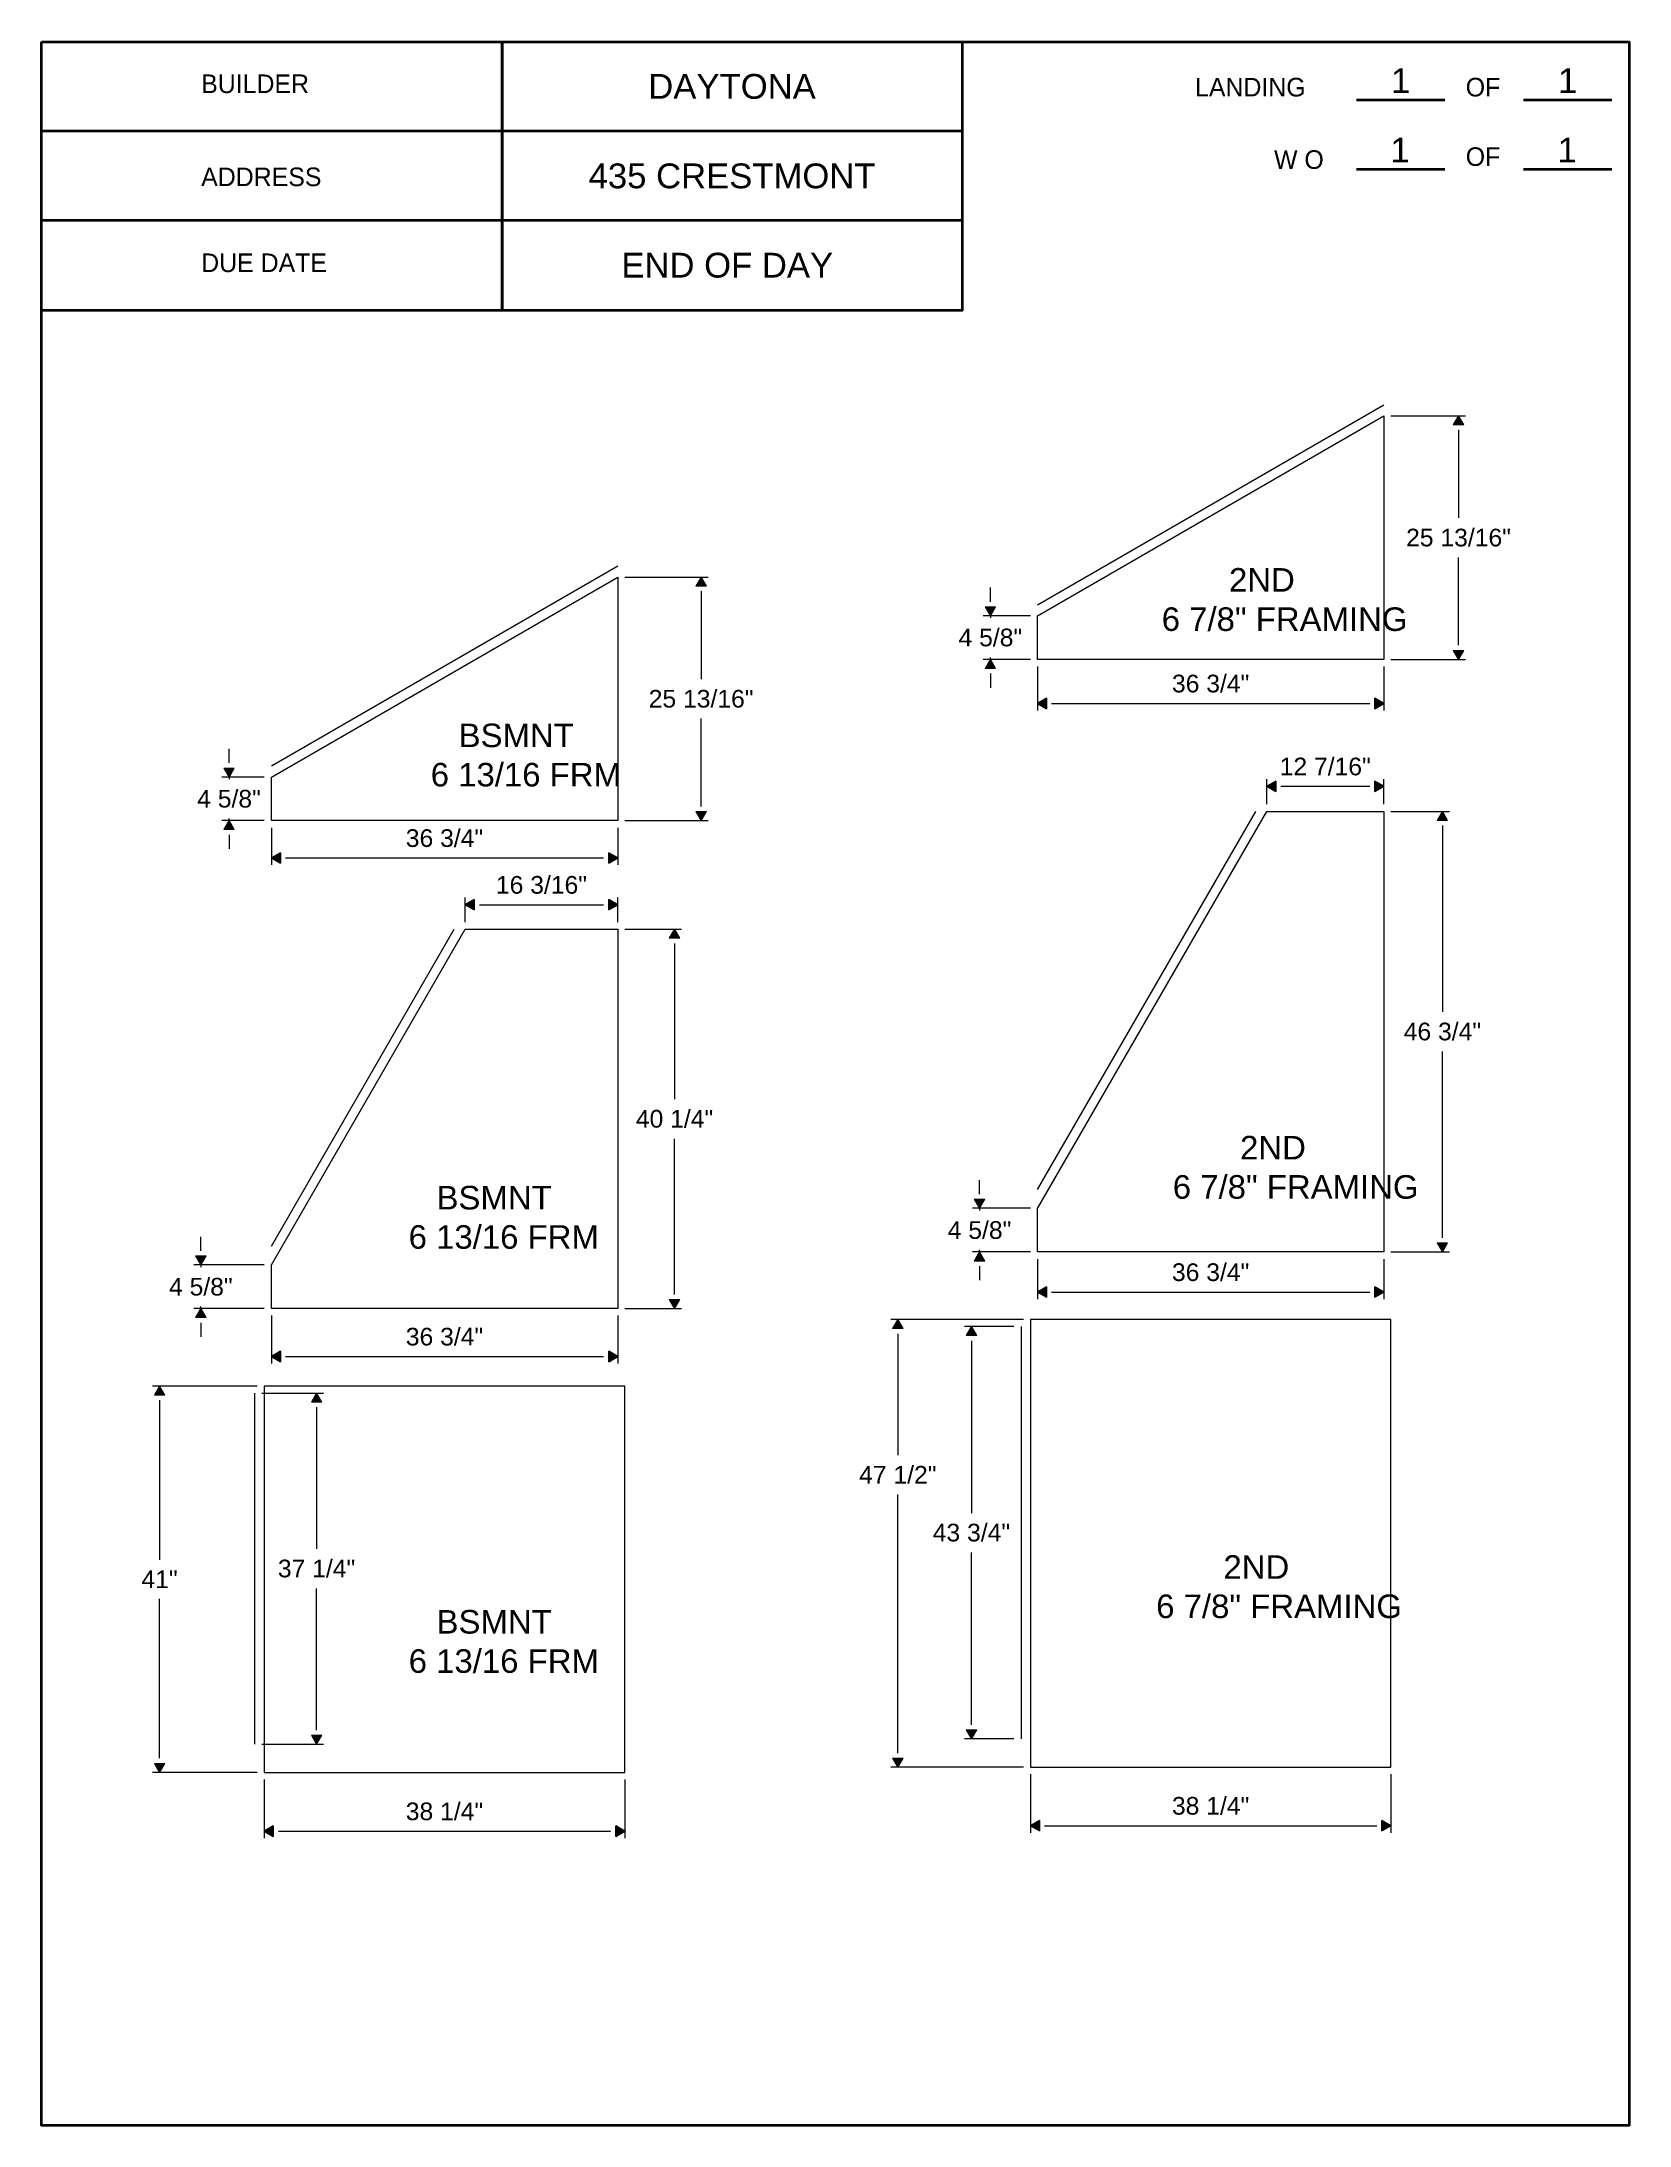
# Paper-space layout 'Portrait Plain' of a CAD drawing. Header units: inches. Extents: x 0.1 to 8.1, y 0.1 to 10.6.
# The model-space entities are those that its viewports show. They can reach past a viewport. Long polylines and large blocks are cut down to what shows.
import ezdxf
from ezdxf.enums import TextEntityAlignment as Align

# ---------------------------------------------------------------- set-up
doc = ezdxf.new("R2010")
doc.units = ezdxf.units.IN
doc.header["$MEASUREMENT"] = 0
doc.header["$PDMODE"] = 35
for name, color, linetype, lineweight in [('Border', 1, 'Continuous', 35), ('Dimension', 3, 'Continuous', 9), ('Kick', 4, 'Continuous', 9), ('Plywood', 6, 'Continuous', 18), ('Stringer', 7, 'Continuous', 13), ('Treads', 1, 'Continuous', 15)]:
    doc.layers.add(name, color=color, linetype=linetype, lineweight=lineweight)
doc.styles.add('3-32 Text', font='arial.ttf', dxfattribs={"height": 0.09375})
doc.styles.add('Dimension and Text', font='arial.ttf', dxfattribs={"height": 0.078125})
doc.styles.add('PRINT', font='ARIALUNI.TTF', dxfattribs={"height": 0.125})
doc.dimstyles.new('Jerrod Dimension', dxfattribs={"dimscale": 0, "dimtxt": 0.078125, "dimasz": 0.0625, "dimexe": 0.03125, "dimexo": 0.03125, "dimgap": 0.046875, "dimtad": 1, "dimtih": 1, "dimtoh": 1, "dimdec": 4, "dimzin": 1, "dimdsep": 46, "dimlunit": 5, "dimtxsty": 'Dimension and Text', "dimblk": 'arrow', "dimcen": 2.421875, "dimclrd": 3, "dimclre": 3, "dimclrt": 3, "dimadec": 1, "dimazin": 0, "dimtfac": 1, "dimtdec": 4, "dimtmove": 2, "dimatfit": 3, "dimldrblk": 'arrow', "dimfxl": 1, "dimtfillclr": 256, "dimfrac": 2, "dimlwd": -1, "dimlwe": -1, "dimarcsym": 2})

# ---------------------------------------------------------------- blocks, each defined once
blk = doc.blocks.new('Portrait Plain')
at = {"layer": 'Border', "style": 'PRINT'}
for tag, p in [('BUILDER', (3.479, -0.225)), ('ADDRESS', (3.479, -0.676)), ('DUEDATE', (3.479, -1.127))]:
    blk.add_attdef(tag, text='', height=0.125, dxfattribs=at).set_placement(p, align=Align.MIDDLE_CENTER)
for tag, p in [('L', (6.847, -0.197)), ('L', (7.69, -0.197)), ('WO', (6.844, -0.546)), ('WO', (7.687, -0.546))]:
    blk.add_attdef(tag, text='', height=0.125, dxfattribs=at).set_placement(p, align=Align.MIDDLE)
blk = doc.blocks.new('arrow')
at = {"layer": 'Dimension'}
blk.add_hatch(color=0, dxfattribs=at).paths.add_polyline_path([(0, 0), (-0.64, 0.37), (-0.64, -0.37)])
at = {"layer": 'Dimension', "color": 0}
for p, q in [((-0.64, -0.37), (-0.64, 0.37)), ((0, 0), (-0.64, 0.37)), ((-0.64, -0.37), (0, 0))]:
    blk.add_line(p, q, dxfattribs=at)
blk = doc.blocks.new('*D91')
at = {"layer": 'Defpoints', "color": 0, "transparency": 16777216}
for p in [(418.83, 286.3), (427.68, 286.3), (418.83, 260.46)]:
    blk.add_point(p, dxfattribs=at)
at = {"layer": 'Treads', "color": 3, "transparency": 16777216}
for p, q in [((419.58, 286.3), (428.43, 286.3)), ((427.68, 284.8), (427.68, 275.47)), ((427.68, 261.96), (427.68, 271.28)), ((419.58, 260.46), (428.43, 260.46))]:
    blk.add_line(p, q, dxfattribs=at)
at = {"layer": 'Treads', "color": 3, "transparency": 16777216, "xscale": 1.5, "yscale": 1.5, "zscale": 1.5}
for p, rotation in [((427.68, 286.3), 90), ((427.68, 260.46), 270)]:
    blk.add_blockref('arrow', p, dxfattribs=dict(at, rotation=rotation))
at = {"layer": 'Treads', "color": 3, "transparency": 16777216, "insert": (427.68, 273.38), "char_height": 1.875, "attachment_point": 5, "style": 'Dimension and Text'}
blk.add_mtext('25 13/16"', dxfattribs=at)
blk = doc.blocks.new('*D92')
at = {"layer": 'Defpoints', "color": 0, "transparency": 16777216}
for p in [(377.59, 265.08), (382.08, 265.08), (382.08, 260.46)]:
    blk.add_point(p, dxfattribs=at)
at = {"layer": 'Treads', "color": 3, "transparency": 16777216}
for p, q in [((377.59, 266.58), (377.59, 268.08)), ((381.33, 265.08), (376.84, 265.08)), ((377.59, 265.08), (377.59, 264.86)), ((381.33, 260.46), (376.84, 260.46)), ((377.59, 260.46), (377.59, 260.67)), ((377.59, 258.96), (377.59, 257.46))]:
    blk.add_line(p, q, dxfattribs=at)
at = {"layer": 'Treads', "color": 3, "transparency": 16777216, "xscale": 1.5, "yscale": 1.5, "zscale": 1.5}
for p, rotation in [((377.59, 265.08), 270), ((377.59, 260.46), 90)]:
    blk.add_blockref('arrow', p, dxfattribs=dict(at, rotation=rotation))
at = {"layer": 'Treads', "color": 3, "transparency": 16777216, "insert": (377.59, 262.77), "char_height": 1.875, "attachment_point": 5, "style": 'Dimension and Text'}
blk.add_mtext('4 5/8"', dxfattribs=at)
blk = doc.blocks.new('*D93')
at = {"layer": 'Defpoints', "color": 0, "transparency": 16777216}
for p in [(382.08, 260.46), (418.83, 260.46), (418.83, 256.5)]:
    blk.add_point(p, dxfattribs=at)
at = {"layer": 'Treads', "color": 3, "transparency": 16777216}
for p, q in [((382.08, 259.71), (382.08, 255.75)), ((418.83, 259.71), (418.83, 255.75)), ((383.58, 256.5), (417.33, 256.5))]:
    blk.add_line(p, q, dxfattribs=at)
at = {"layer": 'Treads', "color": 3, "transparency": 16777216, "xscale": 1.5, "yscale": 1.5, "zscale": 1.5, "rotation": 180}
blk.add_blockref('arrow', (382.08, 256.5), dxfattribs=at)
at = {"layer": 'Treads', "color": 3, "transparency": 16777216, "xscale": 1.5, "yscale": 1.5, "zscale": 1.5}
blk.add_blockref('arrow', (418.83, 256.5), dxfattribs=at)
at = {"layer": 'Treads', "color": 3, "transparency": 16777216, "insert": (400.45, 258.59), "char_height": 1.875, "attachment_point": 5, "style": 'Dimension and Text'}
blk.add_mtext('36 3/4"', dxfattribs=at)
blk = doc.blocks.new('*D94')
at = {"layer": 'Defpoints', "color": 0, "transparency": 16777216}
for p in [(418.83, 251.54), (402.65, 248.93), (418.83, 248.93)]:
    blk.add_point(p, dxfattribs=at)
at = {"layer": 'Treads', "color": 3, "transparency": 16777216}
for p, q in [((402.65, 249.68), (402.65, 252.29)), ((418.83, 249.68), (418.83, 252.29)), ((404.15, 251.54), (417.33, 251.54))]:
    blk.add_line(p, q, dxfattribs=at)
at = {"layer": 'Treads', "color": 3, "transparency": 16777216, "xscale": 1.5, "yscale": 1.5, "zscale": 1.5, "rotation": 180}
blk.add_blockref('arrow', (402.65, 251.54), dxfattribs=at)
at = {"layer": 'Treads', "color": 3, "transparency": 16777216, "xscale": 1.5, "yscale": 1.5, "zscale": 1.5}
blk.add_blockref('arrow', (418.83, 251.54), dxfattribs=at)
at = {"layer": 'Treads', "color": 3, "transparency": 16777216, "insert": (410.74, 253.63), "char_height": 1.875, "attachment_point": 5, "style": 'Dimension and Text'}
blk.add_mtext('16 3/16"', dxfattribs=at)
blk = doc.blocks.new('*D95')
at = {"layer": 'Defpoints', "color": 0, "transparency": 16777216}
for p in [(418.83, 248.93), (418.83, 208.68), (424.86, 208.68)]:
    blk.add_point(p, dxfattribs=at)
at = {"layer": 'Treads', "color": 3, "transparency": 16777216}
for p, q in [((419.58, 248.93), (425.61, 248.93)), ((424.86, 247.43), (424.86, 230.9)), ((424.86, 210.18), (424.86, 226.71)), ((419.58, 208.68), (425.61, 208.68))]:
    blk.add_line(p, q, dxfattribs=at)
at = {"layer": 'Treads', "color": 3, "transparency": 16777216, "xscale": 1.5, "yscale": 1.5, "zscale": 1.5}
for p, rotation in [((424.86, 248.93), 90), ((424.86, 208.68), 270)]:
    blk.add_blockref('arrow', p, dxfattribs=dict(at, rotation=rotation))
at = {"layer": 'Treads', "color": 3, "transparency": 16777216, "insert": (424.86, 228.81), "char_height": 1.875, "attachment_point": 5, "style": 'Dimension and Text'}
blk.add_mtext('40 1/4"', dxfattribs=at)
blk = doc.blocks.new('*D96')
at = {"layer": 'Defpoints', "color": 0, "transparency": 16777216}
for p in [(382.08, 208.68), (418.83, 208.68), (418.83, 203.6)]:
    blk.add_point(p, dxfattribs=at)
at = {"layer": 'Treads', "color": 3, "transparency": 16777216}
for p, q in [((382.08, 207.93), (382.08, 202.85)), ((418.83, 207.93), (418.83, 202.85)), ((383.58, 203.6), (417.33, 203.6))]:
    blk.add_line(p, q, dxfattribs=at)
at = {"layer": 'Treads', "color": 3, "transparency": 16777216, "xscale": 1.5, "yscale": 1.5, "zscale": 1.5, "rotation": 180}
blk.add_blockref('arrow', (382.08, 203.6), dxfattribs=at)
at = {"layer": 'Treads', "color": 3, "transparency": 16777216, "xscale": 1.5, "yscale": 1.5, "zscale": 1.5}
blk.add_blockref('arrow', (418.83, 203.6), dxfattribs=at)
at = {"layer": 'Treads', "color": 3, "transparency": 16777216, "insert": (400.45, 205.69), "char_height": 1.875, "attachment_point": 5, "style": 'Dimension and Text'}
blk.add_mtext('36 3/4"', dxfattribs=at)
blk = doc.blocks.new('*D97')
at = {"layer": 'Defpoints', "color": 0, "transparency": 16777216}
for p in [(374.6, 213.31), (382.08, 213.31), (382.08, 208.68)]:
    blk.add_point(p, dxfattribs=at)
at = {"layer": 'Treads', "color": 3, "transparency": 16777216}
for p, q in [((374.6, 214.81), (374.6, 216.31)), ((381.33, 213.31), (373.85, 213.31)), ((374.6, 213.31), (374.6, 213.09)), ((381.33, 208.68), (373.85, 208.68)), ((374.6, 208.68), (374.6, 208.9)), ((374.6, 207.18), (374.6, 205.68))]:
    blk.add_line(p, q, dxfattribs=at)
at = {"layer": 'Treads', "color": 3, "transparency": 16777216, "xscale": 1.5, "yscale": 1.5, "zscale": 1.5}
for p, rotation in [((374.6, 213.31), 270), ((374.6, 208.68), 90)]:
    blk.add_blockref('arrow', p, dxfattribs=dict(at, rotation=rotation))
at = {"layer": 'Treads', "color": 3, "transparency": 16777216, "insert": (374.6, 210.99), "char_height": 1.875, "attachment_point": 5, "style": 'Dimension and Text'}
blk.add_mtext('4 5/8"', dxfattribs=at)
blk = doc.blocks.new('*D98')
at = {"layer": 'Defpoints', "color": 0, "transparency": 16777216}
for p in [(370.22, 200.46), (381.33, 200.46), (381.33, 159.46)]:
    blk.add_point(p, dxfattribs=at)
at = {"layer": 'Treads', "color": 3, "transparency": 16777216}
for p, q in [((380.58, 200.46), (369.47, 200.46)), ((370.22, 198.96), (370.22, 182.03)), ((370.22, 160.96), (370.22, 177.9)), ((380.58, 159.46), (369.47, 159.46))]:
    blk.add_line(p, q, dxfattribs=at)
at = {"layer": 'Treads', "color": 3, "transparency": 16777216, "xscale": 1.5, "yscale": 1.5, "zscale": 1.5}
for p, rotation in [((370.22, 200.46), 90), ((370.22, 159.46), 270)]:
    blk.add_blockref('arrow', p, dxfattribs=dict(at, rotation=rotation))
at = {"layer": 'Treads', "color": 3, "transparency": 16777216, "insert": (370.22, 179.96), "char_height": 1.875, "attachment_point": 5, "style": 'Dimension and Text'}
blk.add_mtext('41"', dxfattribs=at)
blk = doc.blocks.new('*D80')
at = {"layer": 'Defpoints', "color": 0, "transparency": 16777216}
for p in [(380.33, 199.71), (386.88, 199.71), (380.33, 162.46)]:
    blk.add_point(p, dxfattribs=at)
at = {"layer": 'Treads', "color": 3, "transparency": 16777216}
for p, q in [((381.08, 199.71), (387.63, 199.71)), ((386.88, 198.21), (386.88, 183.18)), ((386.88, 163.96), (386.88, 178.99)), ((381.08, 162.46), (387.63, 162.46))]:
    blk.add_line(p, q, dxfattribs=at)
at = {"layer": 'Treads', "color": 3, "transparency": 16777216, "xscale": 1.5, "yscale": 1.5, "zscale": 1.5}
for p, rotation in [((386.88, 199.71), 90), ((386.88, 162.46), 270)]:
    blk.add_blockref('arrow', p, dxfattribs=dict(at, rotation=rotation))
at = {"layer": 'Treads', "color": 3, "transparency": 16777216, "insert": (386.88, 181.09), "char_height": 1.875, "attachment_point": 5, "style": 'Dimension and Text'}
blk.add_mtext('37 1/4"', dxfattribs=at)
blk = doc.blocks.new('*D81')
at = {"layer": 'Defpoints', "color": 0, "transparency": 16777216}
for p in [(462.62, 207.52), (448.55, 160.02), (462.62, 160.02)]:
    blk.add_point(p, dxfattribs=at)
at = {"layer": 'Treads', "color": 3, "transparency": 16777216}
for p, q in [((461.87, 207.52), (447.8, 207.52)), ((448.55, 206.02), (448.55, 193.13)), ((448.55, 161.52), (448.55, 188.94)), ((461.87, 160.02), (447.8, 160.02))]:
    blk.add_line(p, q, dxfattribs=at)
at = {"layer": 'Treads', "color": 3, "transparency": 16777216, "xscale": 1.5, "yscale": 1.5, "zscale": 1.5}
for p, rotation in [((448.55, 207.52), 90), ((448.55, 160.02), 270)]:
    blk.add_blockref('arrow', p, dxfattribs=dict(at, rotation=rotation))
at = {"layer": 'Treads', "color": 3, "transparency": 16777216, "insert": (448.55, 191.04), "char_height": 1.875, "attachment_point": 5, "style": 'Dimension and Text'}
blk.add_mtext('47 1/2"', dxfattribs=at)
blk = doc.blocks.new('*D82')
at = {"layer": 'Defpoints', "color": 0, "transparency": 16777216}
for p in [(456.36, 206.77), (461.62, 206.77), (461.62, 163.02)]:
    blk.add_point(p, dxfattribs=at)
at = {"layer": 'Treads', "color": 3, "transparency": 16777216}
for p, q in [((460.87, 206.77), (455.61, 206.77)), ((456.36, 205.27), (456.36, 186.99)), ((456.36, 164.52), (456.36, 182.8)), ((460.87, 163.02), (455.61, 163.02))]:
    blk.add_line(p, q, dxfattribs=at)
at = {"layer": 'Treads', "color": 3, "transparency": 16777216, "xscale": 1.5, "yscale": 1.5, "zscale": 1.5}
for p, rotation in [((456.36, 206.77), 90), ((456.36, 163.02), 270)]:
    blk.add_blockref('arrow', p, dxfattribs=dict(at, rotation=rotation))
at = {"layer": 'Treads', "color": 3, "transparency": 16777216, "insert": (456.36, 184.9), "char_height": 1.875, "attachment_point": 5, "style": 'Dimension and Text'}
blk.add_mtext('43 3/4"', dxfattribs=at)
blk = doc.blocks.new('*D83')
at = {"layer": 'Defpoints', "color": 0, "transparency": 16777216}
for p in [(462.62, 160.02), (500.87, 160.02), (500.87, 153.81)]:
    blk.add_point(p, dxfattribs=at)
at = {"layer": 'Treads', "color": 3, "transparency": 16777216}
for p, q in [((462.62, 159.27), (462.62, 153.06)), ((500.87, 159.27), (500.87, 153.06)), ((464.12, 153.81), (499.37, 153.81))]:
    blk.add_line(p, q, dxfattribs=at)
at = {"layer": 'Treads', "color": 3, "transparency": 16777216, "xscale": 1.5, "yscale": 1.5, "zscale": 1.5, "rotation": 180}
blk.add_blockref('arrow', (462.62, 153.81), dxfattribs=at)
at = {"layer": 'Treads', "color": 3, "transparency": 16777216, "xscale": 1.5, "yscale": 1.5, "zscale": 1.5}
blk.add_blockref('arrow', (500.87, 153.81), dxfattribs=at)
at = {"layer": 'Treads', "color": 3, "transparency": 16777216, "insert": (481.74, 155.91), "char_height": 1.875, "attachment_point": 5, "style": 'Dimension and Text'}
blk.add_mtext('38 1/4"', dxfattribs=at)
blk = doc.blocks.new('*D84')
at = {"layer": 'Defpoints', "color": 0, "transparency": 16777216}
for p in [(463.37, 214.69), (500.12, 214.69), (500.12, 210.44)]:
    blk.add_point(p, dxfattribs=at)
at = {"layer": 'Treads', "color": 3, "transparency": 16777216}
for p, q in [((463.37, 213.94), (463.37, 209.69)), ((500.12, 213.94), (500.12, 209.69)), ((464.87, 210.44), (498.62, 210.44))]:
    blk.add_line(p, q, dxfattribs=at)
at = {"layer": 'Treads', "color": 3, "transparency": 16777216, "xscale": 1.5, "yscale": 1.5, "zscale": 1.5, "rotation": 180}
blk.add_blockref('arrow', (463.37, 210.44), dxfattribs=at)
at = {"layer": 'Treads', "color": 3, "transparency": 16777216, "xscale": 1.5, "yscale": 1.5, "zscale": 1.5}
blk.add_blockref('arrow', (500.12, 210.44), dxfattribs=at)
at = {"layer": 'Treads', "color": 3, "transparency": 16777216, "insert": (481.74, 212.53), "char_height": 1.875, "attachment_point": 5, "style": 'Dimension and Text'}
blk.add_mtext('36 3/4"', dxfattribs=at)
blk = doc.blocks.new('*D85')
at = {"layer": 'Defpoints', "color": 0, "transparency": 16777216}
for p in [(457.22, 219.32), (463.37, 219.32), (463.37, 214.69)]:
    blk.add_point(p, dxfattribs=at)
at = {"layer": 'Treads', "color": 3, "transparency": 16777216}
for p, q in [((457.22, 220.82), (457.22, 222.32)), ((462.62, 219.32), (456.47, 219.32)), ((457.22, 219.32), (457.22, 219.1)), ((462.62, 214.69), (456.47, 214.69)), ((457.22, 214.69), (457.22, 214.91)), ((457.22, 213.19), (457.22, 211.69))]:
    blk.add_line(p, q, dxfattribs=at)
at = {"layer": 'Treads', "color": 3, "transparency": 16777216, "xscale": 1.5, "yscale": 1.5, "zscale": 1.5}
for p, rotation in [((457.22, 219.32), 270), ((457.22, 214.69), 90)]:
    blk.add_blockref('arrow', p, dxfattribs=dict(at, rotation=rotation))
at = {"layer": 'Treads', "color": 3, "transparency": 16777216, "insert": (457.22, 217), "char_height": 1.875, "attachment_point": 5, "style": 'Dimension and Text'}
blk.add_mtext('4 5/8"', dxfattribs=at)
blk = doc.blocks.new('*D86')
at = {"layer": 'Defpoints', "color": 0, "transparency": 16777216}
for p in [(500.12, 261.44), (506.33, 261.44), (500.12, 214.69)]:
    blk.add_point(p, dxfattribs=at)
at = {"layer": 'Treads', "color": 3, "transparency": 16777216}
for p, q in [((500.87, 261.44), (507.08, 261.44)), ((506.33, 259.94), (506.33, 240.16)), ((506.33, 216.19), (506.33, 235.97)), ((500.87, 214.69), (507.08, 214.69))]:
    blk.add_line(p, q, dxfattribs=at)
at = {"layer": 'Treads', "color": 3, "transparency": 16777216, "xscale": 1.5, "yscale": 1.5, "zscale": 1.5}
for p, rotation in [((506.33, 261.44), 90), ((506.33, 214.69), 270)]:
    blk.add_blockref('arrow', p, dxfattribs=dict(at, rotation=rotation))
at = {"layer": 'Treads', "color": 3, "transparency": 16777216, "insert": (506.33, 238.07), "char_height": 1.875, "attachment_point": 5, "style": 'Dimension and Text'}
blk.add_mtext('46 3/4"', dxfattribs=at)
blk = doc.blocks.new('*D87')
at = {"layer": 'Defpoints', "color": 0, "transparency": 16777216}
for p in [(500.12, 264.1), (487.69, 261.44), (500.12, 261.44)]:
    blk.add_point(p, dxfattribs=at)
at = {"layer": 'Treads', "color": 3, "transparency": 16777216}
for p, q in [((487.69, 262.19), (487.69, 264.85)), ((489.19, 264.1), (498.62, 264.1)), ((500.12, 262.19), (500.12, 264.85))]:
    blk.add_line(p, q, dxfattribs=at)
at = {"layer": 'Treads', "color": 3, "transparency": 16777216, "xscale": 1.5, "yscale": 1.5, "zscale": 1.5, "rotation": 180}
blk.add_blockref('arrow', (487.69, 264.1), dxfattribs=at)
at = {"layer": 'Treads', "color": 3, "transparency": 16777216, "xscale": 1.5, "yscale": 1.5, "zscale": 1.5}
blk.add_blockref('arrow', (500.12, 264.1), dxfattribs=at)
at = {"layer": 'Treads', "color": 3, "transparency": 16777216, "insert": (493.9, 266.19), "char_height": 1.875, "attachment_point": 5, "style": 'Dimension and Text'}
blk.add_mtext('12 7/16"', dxfattribs=at)
blk = doc.blocks.new('*D88')
at = {"layer": 'Defpoints', "color": 0, "transparency": 16777216}
for p in [(463.37, 277.56), (500.12, 277.56), (500.12, 272.89)]:
    blk.add_point(p, dxfattribs=at)
at = {"layer": 'Treads', "color": 3, "transparency": 16777216}
for p, q in [((463.37, 276.81), (463.37, 272.14)), ((500.12, 276.81), (500.12, 272.14)), ((464.87, 272.89), (498.62, 272.89))]:
    blk.add_line(p, q, dxfattribs=at)
at = {"layer": 'Treads', "color": 3, "transparency": 16777216, "xscale": 1.5, "yscale": 1.5, "zscale": 1.5, "rotation": 180}
blk.add_blockref('arrow', (463.37, 272.89), dxfattribs=at)
at = {"layer": 'Treads', "color": 3, "transparency": 16777216, "xscale": 1.5, "yscale": 1.5, "zscale": 1.5}
blk.add_blockref('arrow', (500.12, 272.89), dxfattribs=at)
at = {"layer": 'Treads', "color": 3, "transparency": 16777216, "insert": (481.74, 274.99), "char_height": 1.875, "attachment_point": 5, "style": 'Dimension and Text'}
blk.add_mtext('36 3/4"', dxfattribs=at)
blk = doc.blocks.new('*D89')
at = {"layer": 'Defpoints', "color": 0, "transparency": 16777216}
for p in [(458.37, 282.19), (463.37, 282.19), (463.37, 277.56)]:
    blk.add_point(p, dxfattribs=at)
at = {"layer": 'Treads', "color": 3, "transparency": 16777216}
for p, q in [((458.37, 283.69), (458.37, 285.19)), ((462.62, 282.19), (457.62, 282.19)), ((458.37, 282.19), (458.37, 281.97)), ((462.62, 277.56), (457.62, 277.56)), ((458.37, 277.56), (458.37, 277.78)), ((458.37, 276.06), (458.37, 274.56))]:
    blk.add_line(p, q, dxfattribs=at)
at = {"layer": 'Treads', "color": 3, "transparency": 16777216, "xscale": 1.5, "yscale": 1.5, "zscale": 1.5}
for p, rotation in [((458.37, 282.19), 270), ((458.37, 277.56), 90)]:
    blk.add_blockref('arrow', p, dxfattribs=dict(at, rotation=rotation))
at = {"layer": 'Treads', "color": 3, "transparency": 16777216, "insert": (458.37, 279.88), "char_height": 1.875, "attachment_point": 5, "style": 'Dimension and Text'}
blk.add_mtext('4 5/8"', dxfattribs=at)
blk = doc.blocks.new('*D90')
at = {"layer": 'Defpoints', "color": 0, "transparency": 16777216}
for p in [(500.12, 303.41), (508.04, 303.41), (500.12, 277.56)]:
    blk.add_point(p, dxfattribs=at)
at = {"layer": 'Treads', "color": 3, "transparency": 16777216}
for p, q in [((500.87, 303.41), (508.79, 303.41)), ((508.04, 301.91), (508.04, 292.58)), ((508.04, 279.06), (508.04, 288.39)), ((500.87, 277.56), (508.79, 277.56))]:
    blk.add_line(p, q, dxfattribs=at)
at = {"layer": 'Treads', "color": 3, "transparency": 16777216, "xscale": 1.5, "yscale": 1.5, "zscale": 1.5}
for p, rotation in [((508.04, 303.41), 90), ((508.04, 277.56), 270)]:
    blk.add_blockref('arrow', p, dxfattribs=dict(at, rotation=rotation))
at = {"layer": 'Treads', "color": 3, "transparency": 16777216, "insert": (508.04, 290.48), "char_height": 1.875, "attachment_point": 5, "style": 'Dimension and Text'}
blk.add_mtext('25 13/16"', dxfattribs=at)
blk = doc.blocks.new('*D105')
at = {"layer": 'Defpoints', "color": 0, "transparency": 16777216}
for p in [(381.33, 159.46), (419.58, 159.46), (419.58, 153.23)]:
    blk.add_point(p, dxfattribs=at)
at = {"layer": 'Dimension', "color": 3, "transparency": 16777216}
for p, q in [((381.33, 158.71), (381.33, 152.48)), ((419.58, 158.71), (419.58, 152.48)), ((382.83, 153.23), (418.08, 153.23))]:
    blk.add_line(p, q, dxfattribs=at)
at = {"layer": 'Dimension', "color": 3, "transparency": 16777216, "xscale": 1.5, "yscale": 1.5, "zscale": 1.5, "rotation": 180}
blk.add_blockref('arrow', (381.33, 153.23), dxfattribs=at)
at = {"layer": 'Dimension', "color": 3, "transparency": 16777216, "xscale": 1.5, "yscale": 1.5, "zscale": 1.5}
blk.add_blockref('arrow', (419.58, 153.23), dxfattribs=at)
at = {"layer": 'Dimension', "color": 3, "transparency": 16777216, "insert": (400.45, 155.32), "char_height": 1.875, "attachment_point": 5, "style": 'Dimension and Text'}
blk.add_mtext('38 1/4"', dxfattribs=at)

msp = doc.modelspace()

# ---------------------------------------------------------------- linework, layer by layer
at = {"layer": 'Plywood'}
for points in [[(463.36931, 282.18848), (500.11931, 303.40611), (500.11931, 277.56348), (463.36931, 277.56348), (463.36931, 282.18848)], [(382.07812, 265.08023), (418.82812, 286.29786), (418.82812, 260.45523), (382.07812, 260.45523), (382.07812, 265.08023)], [(463.36931, 219.31598), (487.69019, 261.44098), (500.11931, 261.44098), (500.11931, 214.69098), (463.36931, 214.69098), (463.36931, 219.31598)], [(382.07812, 213.30677), (402.64622, 248.93177), (418.82812, 248.93177), (418.82812, 208.68177), (382.07812, 208.68177), (382.07812, 213.30677)]]:
    msp.add_lwpolyline(points, dxfattribs=at)
for points in [[(462.61931, 160.02091), (500.86931, 160.02091), (500.86931, 207.52091), (462.61931, 207.52091)], [(381.32812, 159.46145), (419.57812, 159.46145), (419.57812, 200.46145), (381.32812, 200.46145)]]:
    msp.add_lwpolyline(points, close=True, dxfattribs=at)
at = {"layer": 'Treads'}
for p, q in [((463.36931, 283.34318), (500.11931, 304.56081)), ((418.82812, 287.45256), (382.07812, 266.23493)), ((463.36931, 221.31598), (486.53549, 261.44098)), ((382.07812, 215.30677), (401.49152, 248.93177)), ((461.61931, 206.77091), (461.61931, 163.02091)), ((380.32812, 162.46145), (380.32812, 199.71145))]:
    msp.add_line(p, q, dxfattribs=at)

# ---------------------------------------------------------------- texts
at = {"layer": 'Treads', "char_height": 2.5, "attachment_point": 1, "style": 'Dimension and Text'}
for s, insert, width in [('\\pi10.384;2ND\\P\\pi3.2469;6 7/8" FRAMING', (473.30176, 287.25248), 34.3900297), ('\\pi5.8563;BSMNT\\P\\pi2.8961;6 13/16 FRM', (396.09484, 270.75256), 27.5147584), ('\\pi10.384;2ND\\P\\pi3.2469;6 7/8" FRAMING', (474.47461, 227.00669), 34.3900297), ('\\pi5.8563;BSMNT\\P\\pi2.8961;6 13/16 FRM', (393.75046, 221.70025), 27.5147584), ('\\pi10.384;2ND\\P\\pi3.2469;6 7/8" FRAMING', (472.71271, 182.50814), 34.3900297), ('\\pi5.8563;BSMNT\\P\\pi2.8961;6 13/16 FRM', (393.75439, 176.69791), 27.5147584)]:
    msp.add_mtext(s, dxfattribs=dict(at, insert=insert, width=width))

# ---------------------------------------------------------------- dimensions: what is measured, and where the dimension line sits
at = {"layer": 'Dimension'}
dim = msp.add_linear_dim(base=(419.57812, 153.22959), p1=(381.32812, 159.46145), p2=(419.57812, 159.46145), dimstyle='Jerrod Dimension', override={"dimpost": '"'}, dxfattribs=at)
dim.commit()
dim.dimension.update_dxf_attribs({"geometry": '*D105', "text_midpoint": (400.45312, 155.3247)})
at = {"layer": 'Treads'}
for base, p1, p2, picture, middle in [((508.04391, 303.40611), (500.11931, 277.56348), (500.11931, 303.40611), '*D90', (508.04391, 290.48479)), ((427.68174, 286.29786), (418.82812, 260.45523), (418.82812, 286.29786), '*D91', (427.68174, 273.37655)), ((458.37178, 282.18848), (463.36931, 277.56348), (463.36931, 282.18848), '*D89', (458.37178, 279.87598)), ((377.59209, 265.08023), (382.07812, 260.45523), (382.07812, 265.08023), '*D92', (377.59209, 262.76773)), ((506.32824, 261.44098), (500.11931, 214.69098), (500.11931, 261.44098), '*D86', (506.32824, 238.06598)), ((424.86195, 208.68177), (418.82812, 248.93177), (418.82812, 208.68177), '*D95', (424.86195, 228.80677)), ((457.22207, 219.31598), (463.36931, 214.69098), (463.36931, 219.31598), '*D85', (457.22207, 217.00348)), ((374.59631, 213.30677), (382.07812, 208.68177), (382.07812, 213.30677), '*D97', (374.59631, 210.99427)), ((456.35753, 206.77091), (461.61931, 163.02091), (461.61931, 206.77091), '*D82', (456.35753, 184.89591)), ((370.219, 200.46145), (381.32812, 159.46145), (381.32812, 200.46145), '*D98', (370.219, 179.96145)), ((386.87585, 199.71145), (380.32812, 162.46145), (380.32812, 199.71145), '*D80', (386.87585, 181.08645))]:
    dim = msp.add_linear_dim(base=base, p1=p1, p2=p2, angle=90, dimstyle='Jerrod Dimension', override={"dimpost": '"'}, dxfattribs=at)
    dim.commit()
    dim.dimension.update_dxf_attribs({"geometry": picture, "text_midpoint": middle})
for base, p1, p2, picture, middle in [((500.11931, 272.89419), (463.36931, 277.56348), (500.11931, 277.56348), '*D88', (481.74431, 274.98931)), ((500.11931, 264.0974), (487.69019, 261.44098), (500.11931, 261.44098), '*D87', (493.90475, 266.19187)), ((418.82812, 256.49623), (382.07812, 260.45523), (418.82812, 260.45523), '*D93', (400.45312, 258.59134)), ((418.82812, 251.53657), (402.64622, 248.93177), (418.82812, 248.93177), '*D94', (410.73717, 253.63168)), ((500.11931, 210.43755), (463.36931, 214.69098), (500.11931, 214.69098), '*D84', (481.74431, 212.53267)), ((418.82812, 203.59742), (382.07812, 208.68177), (418.82812, 208.68177), '*D96', (400.45312, 205.69253)), ((500.86931, 153.81313), (462.61931, 160.02091), (500.86931, 160.02091), '*D83', (481.74431, 155.90824))]:
    dim = msp.add_linear_dim(base=base, p1=p1, p2=p2, dimstyle='Jerrod Dimension', override={"dimpost": '"'}, dxfattribs=at)
    dim.commit()
    dim.dimension.update_dxf_attribs({"geometry": picture, "text_midpoint": middle})
dim = msp.add_linear_dim(base=(448.54818, 160.02091), p1=(462.61931, 207.52091), p2=(462.61931, 160.02091), angle=90, dimstyle='Jerrod Dimension', override={"dimpost": '"'}, dxfattribs=at)
dim.commit()
dim.dimension.update_dxf_attribs({"geometry": '*D81', "text_midpoint": (448.54818, 191.03927), "dimtype": 160})

psp = doc.layouts.new('Portrait Plain')

# ---------------------------------------------------------------- linework, layer by layer
at = {"layer": 'Border'}
for p, q in [((6.707, 10.275), (7.152, 10.275)), ((7.549, 10.275), (7.994, 10.275)), ((2.402, 10.118), (0.082, 10.118)), ((4.721, 10.118), (2.402, 10.118)), ((6.707, 9.925), (7.152, 9.925)), ((7.549, 9.925), (7.994, 9.925)), ((2.402, 9.667), (0.082, 9.667)), ((4.721, 9.667), (2.402, 9.667))]:
    psp.add_line(p, q, dxfattribs=at)
for points in [[(0.082, 10.568), (8.082, 10.568), (8.082, 0.068), (0.082, 0.068)], [(0.082, 10.568), (2.402, 10.568), (2.402, 9.214), (0.082, 9.214)], [(2.402, 10.568), (4.721, 10.568), (4.721, 9.214), (2.402, 9.214)]]:
    psp.add_lwpolyline(points, close=True, dxfattribs=at)

# ---------------------------------------------------------------- block references
ref = psp.add_blockref('Portrait Plain', (0.082, 10.568), dxfattribs=at)
ref.add_attrib('BUILDER', 'DAYTONA', dxfattribs={"height": 0.125, "style": 'PRINT'}).set_placement((3.561, 10.343), align=Align.MIDDLE_CENTER)
ref.add_attrib('ADDRESS', '435 CRESTMONT', dxfattribs={"height": 0.125, "style": 'PRINT'}).set_placement((3.561, 9.892), align=Align.MIDDLE_CENTER)
ref.add_attrib('DUEDATE', 'END OF DAY ', dxfattribs={"height": 0.125, "style": 'PRINT'}).set_placement((3.561, 9.442), align=Align.MIDDLE_CENTER)
ref.add_attrib('L', '1', dxfattribs={"height": 0.125, "style": 'PRINT'}).set_placement((6.93, 10.372), align=Align.MIDDLE)
ref.add_attrib('L', '1', dxfattribs={"height": 0.125, "style": 'PRINT'}).set_placement((7.772, 10.372), align=Align.MIDDLE)
ref.add_attrib('WO', '1', dxfattribs={"height": 0.125, "style": 'PRINT'}).set_placement((6.927, 10.022), align=Align.MIDDLE)
ref.add_attrib('WO', '1', dxfattribs={"height": 0.125, "style": 'PRINT'}).set_placement((7.769, 10.022), align=Align.MIDDLE)

# ---------------------------------------------------------------- texts
at = {"layer": 'Stringer', "char_height": 0.09375, "attachment_point": 1, "style": '3-32 Text'}
for s, insert in [('{\\fHigh Tower Text|b0|i0|c0|p18;BUILDER}', (0.886, 10.403)), ('{\\fHigh Tower Text|b0|i0|c0|p18;LANDING}', (5.894, 10.386)), ('{\\fHigh Tower Text|b0|i0|c0|p18;OF}', (7.258, 10.386)), ('{\\fHigh Tower Text|b0|i0|c0|p18;W O}', (6.292, 10.021)), ('{\\fHigh Tower Text|b0|i0|c0|p18;OF}', (7.258, 10.036)), ('{\\fHigh Tower Text|b0|i0|c0|p18;ADDRESS}', (0.886, 9.934)), ('{\\fHigh Tower Text|b0|i0|c0|p18;DUE DATE}', (0.886, 9.501))]:
    psp.add_mtext_dynamic_manual_height_columns(s, width=2.21487, gutter_width=0.625, heights=[0], dxfattribs=dict(at, insert=insert))

# ---------------------------------------------------------------- viewports
at = {"layer": 'Kick', "view_target_point": (72.21067, 81.43572)}
vp = psp.add_viewport(center=(4.082, 5.318), size=(8, 10.5), view_center_point=(369.72089, 151.12395), view_height=221.092513, dxfattribs=at)
vp.dxf.flags = 0x10000  # cut along an outline
vp.dxf.clipping_boundary_handle = psp.add_lwpolyline([(0.082, 10.568), (8.082, 10.568), (8.082, 0.068), (0.082, 0.068)], format="xyb", close=True, dxfattribs={"invisible": 1}).dxf.handle

doc.saveas('drawing.dxf')
